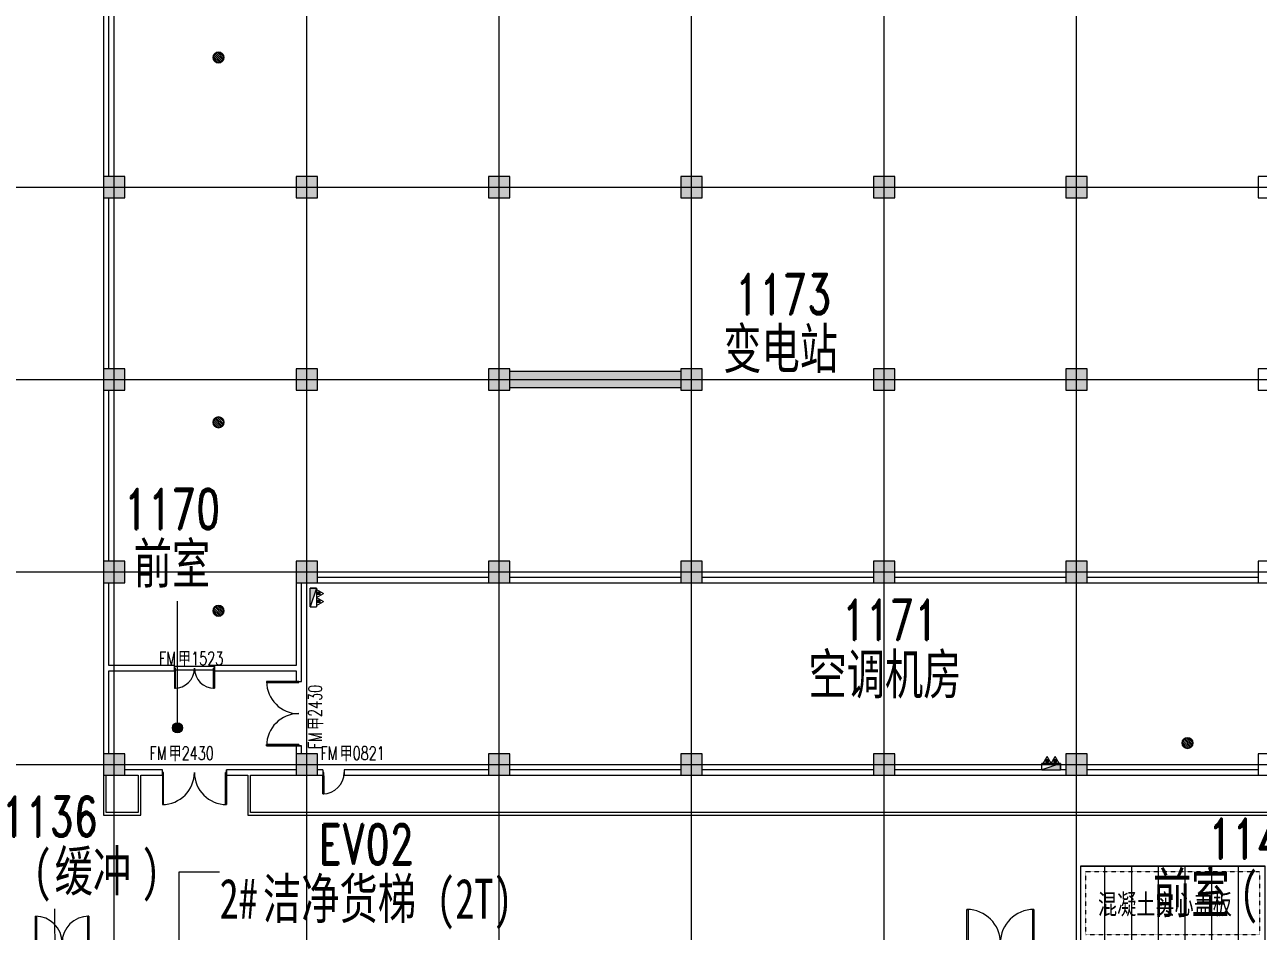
# Model space of a CAD drawing. Header units: millimetres. Extents: x -76632 to 443185, y -33181 to 192400.
# Drawn here: x 183849 to 230000, y 116156 to 150078 of the extents above; entities that cross this region are included whole.
import ezdxf

# ---------------------------------------------------------------- set-up
doc = ezdxf.new("R2010")
doc.units = ezdxf.units.MM
doc.linetypes.add('划线', pattern=[6.36, 3.18, -3.18])
doc.linetypes.add('轴网线', pattern=[22.04, 18.38, -1.83, 0, -1.83])
doc.layers.get('0').update_dxf_attribs({"color": 8})
doc.layers.get('Defpoints').update_dxf_attribs({"color": 8})
for name, color, linetype, lineweight in [('A-ANNO-DIMS', 8, 'Continuous', 9), ('A-AREA-IDEN', 8, 'Continuous', 9), ('A-DETL-GENF', 8, 'Continuous', 18), ('A-DOOR', 8, 'Continuous', 5), ('A-DOOR-IDEN', 8, 'Continuous', 9), ('A-DOOR-OPNG', 8, 'Continuous', 5), ('A-FLOR', 8, 'Continuous', 5), ('A-GENM', 8, 'Continuous', 5), ('A-WALL', 8, 'Continuous', 5), ('A-WALL-PATT', 8, 'Continuous', 9), ('I-FURN', 8, 'Continuous', 5), ('I-FURN-HDLN', 8, '划线', 5), ('I-FURN-IDEN', 8, 'Continuous', 9), ('M-EQPM', 8, 'Continuous', 5), ('P-PIPE', 8, 'Continuous', 5), ('S-COLS', 8, 'Continuous', 5), ('S-GRID', 8, 'Continuous', 9)]:
    doc.layers.add(name, color=color, linetype=linetype, lineweight=lineweight)
doc.styles.add('RomanD', font='romand__.ttf', dxfattribs={"width": 0.7, "height": 1500})
doc.styles.add('RomanD_1', font='romand__.ttf', dxfattribs={"width": 0.7, "height": 500})
doc.styles.add('RomanD_6', font='romand__.ttf', dxfattribs={"width": 0.65, "height": 350})
doc.styles.add('仿宋_2', font='simfang.ttf', dxfattribs={"width": 0.7, "height": 1500})
doc.styles.add('仿宋_5', font='simfang.ttf', dxfattribs={"width": 0.7, "height": 750})
doc.styles.add('微软雅黑', font='Microsoft YaHei.ttf', dxfattribs={"width": 0.7, "height": 500})
doc.dimstyles.new('0_5', dxfattribs={"dimscale": 304.8, "dimtxt": 351.251157, "dimasz": 0, "dimexe": 0.82021, "dimexo": 0.0625, "dimgap": 0, "dimtad": 1, "dimdec": 0, "dimzin": 0, "dimdsep": 46, "dimtxsty": 'RomanD_6', "dimblk1": 'NONE', "dimblk2": 'NONE', "dimsah": 1, "dimcen": 0.09, "dimazin": 0, "dimtfac": 1, "dimtdec": 4, "dimtix": 1, "dimtmove": 0, "dimatfit": 3, "dimfxl": 0.82021, "dimfxlon": 1, "dimtvp": 1, "dimtolj": 1, "dimtzin": 0, "dimlwd": 18, "dimlwe": 18, "dimarcsym": 2})

# ---------------------------------------------------------------- blocks, each defined once
blk = doc.blocks.new('X-ST-F3-01-C-001_HLP2_rvt-1-LAY-1F-1_500-A')
at = {"layer": 'S-COLS', "true_color": 0x808080}
for points in [[(187600, 143600), (187600, 144400), (186800, 144400), (186800, 143600), (187000, 143600)], [(194800, 143600), (194800, 144400), (194000, 144400), (194000, 143600)], [(202000, 143600), (202000, 144400), (201200, 144400), (201200, 143600)], [(208400, 143600), (209200, 143600), (209200, 144400), (208400, 144400), (208400, 143702)], [(216400, 143600), (216400, 144400), (215600, 144400), (215600, 143600), (215821, 143600)], [(223600, 143600), (223600, 144400), (222800, 144400), (222800, 143600)], [(187600, 136400), (187600, 137200), (186800, 137200), (186800, 136400), (187000, 136400)], [(194800, 136400), (194800, 137200), (194000, 137200), (194000, 136400)], [(202000, 136400), (202000, 137200), (201200, 137200), (201200, 136400)], [(209200, 136400), (209200, 137200), (208400, 137200), (208400, 136400)], [(216400, 136400), (216400, 137200), (215600, 137200), (215600, 136400)], [(222800, 136400), (223600, 136400), (223600, 137200), (222800, 137200), (222800, 136789)], [(187600, 129200), (187600, 130000), (186800, 130000), (186800, 129200), (187000, 129200)], [(194000, 129200), (194800, 129200), (194800, 130000), (194000, 130000), (194000, 129400)], [(202000, 129200), (202000, 130000), (201200, 130000), (201200, 129200)], [(209200, 129200), (209200, 130000), (208400, 130000), (208400, 129200)], [(216400, 129200), (216400, 130000), (215600, 130000), (215600, 129200)], [(223600, 129200), (223600, 130000), (222800, 130000), (222800, 129200)], [(186800, 122000), (187600, 122000), (187600, 122800), (186800, 122800), (186800, 122026)], [(194000, 122000), (194800, 122000), (194800, 122800), (194000, 122800), (194000, 122026)], [(202000, 122000), (202000, 122800), (201200, 122800), (201200, 122000)], [(209200, 122000), (209200, 122800), (208400, 122800), (208400, 122000)], [(216400, 122000), (216400, 122800), (215600, 122800), (215600, 122000)], [(223600, 122000), (223600, 122800), (222800, 122800), (222800, 122000)]]:
    blk.add_hatch(color=8, dxfattribs=at).paths.add_polyline_path(points, flags=0)
at = {"layer": 'S-COLS', "color": 7, "lineweight": 9}
for p, q in [((187600, 144400), (186800, 144400)), ((186800, 144400), (186800, 143600)), ((187600, 143600), (187600, 144400)), ((194800, 144400), (194000, 144400)), ((194000, 144400), (194000, 143600)), ((194800, 143600), (194800, 144400)), ((202000, 144400), (201200, 144400)), ((201200, 144400), (201200, 143600)), ((202000, 143600), (202000, 144400)), ((209200, 144400), (208400, 144400)), ((208400, 144400), (208400, 143600)), ((209200, 143600), (209200, 144400)), ((216400, 144400), (215600, 144400)), ((215600, 144400), (215600, 143600)), ((216400, 143600), (216400, 144400)), ((223600, 144400), (222800, 144400)), ((222800, 144400), (222800, 143600)), ((223600, 143600), (223600, 144400)), ((230800, 144400), (230000, 144400)), ((230000, 144400), (230000, 143600)), ((186800, 143600), (187600, 143600)), ((194000, 143600), (194800, 143600)), ((201200, 143600), (202000, 143600)), ((208400, 143600), (209200, 143600)), ((215600, 143600), (216400, 143600)), ((222800, 143600), (223600, 143600)), ((230000, 143600), (230800, 143600)), ((187600, 137200), (186800, 137200)), ((186800, 137200), (186800, 136400)), ((187600, 136400), (187600, 137200)), ((194800, 137200), (194000, 137200)), ((194000, 137200), (194000, 136400)), ((194800, 136400), (194800, 137200)), ((202000, 137200), (201200, 137200)), ((201200, 137200), (201200, 136400)), ((202000, 136400), (202000, 137200)), ((209200, 137200), (208400, 137200)), ((208400, 137200), (208400, 136400)), ((209200, 136400), (209200, 137200)), ((216400, 137200), (215600, 137200)), ((215600, 137200), (215600, 136400)), ((216400, 136400), (216400, 137200)), ((223600, 137200), (222800, 137200)), ((222800, 137200), (222800, 136400)), ((223600, 136400), (223600, 137200)), ((230800, 137200), (230000, 137200)), ((230000, 137200), (230000, 136400)), ((186800, 136400), (187600, 136400)), ((194000, 136400), (194800, 136400)), ((201200, 136400), (202000, 136400)), ((208400, 136400), (209200, 136400)), ((215600, 136400), (216400, 136400)), ((222800, 136400), (223600, 136400)), ((230000, 136400), (230800, 136400)), ((187600, 130000), (186800, 130000)), ((186800, 130000), (186800, 129200)), ((187600, 129200), (187600, 130000)), ((194800, 130000), (194000, 130000)), ((194000, 130000), (194000, 129200)), ((194800, 129200), (194800, 130000)), ((202000, 130000), (201200, 130000)), ((201200, 130000), (201200, 129200)), ((202000, 129200), (202000, 130000)), ((209200, 130000), (208400, 130000)), ((208400, 130000), (208400, 129200)), ((209200, 129200), (209200, 130000)), ((216400, 130000), (215600, 130000)), ((215600, 130000), (215600, 129200)), ((216400, 129200), (216400, 130000)), ((223600, 130000), (222800, 130000)), ((222800, 130000), (222800, 129200)), ((223600, 129200), (223600, 130000)), ((230800, 130000), (230000, 130000)), ((230000, 130000), (230000, 129200)), ((186800, 129200), (187600, 129200)), ((194000, 129200), (194800, 129200)), ((201200, 129200), (202000, 129200)), ((208400, 129200), (209200, 129200)), ((215600, 129200), (216400, 129200)), ((222800, 129200), (223600, 129200)), ((230000, 129200), (230800, 129200)), ((187600, 122800), (186800, 122800)), ((186800, 122800), (186800, 122000)), ((187600, 122000), (187600, 122800)), ((194800, 122800), (194000, 122800)), ((194000, 122800), (194000, 122000)), ((194800, 122000), (194800, 122800)), ((202000, 122800), (201200, 122800)), ((201200, 122800), (201200, 122000)), ((202000, 122000), (202000, 122800)), ((209200, 122800), (208400, 122800)), ((208400, 122800), (208400, 122000)), ((209200, 122000), (209200, 122800)), ((216400, 122800), (215600, 122800)), ((215600, 122800), (215600, 122000)), ((216400, 122000), (216400, 122800)), ((223600, 122800), (222800, 122800)), ((222800, 122800), (222800, 122000)), ((223600, 122000), (223600, 122800)), ((230800, 122800), (230000, 122800)), ((230000, 122800), (230000, 122000)), ((186800, 122000), (187600, 122000)), ((194000, 122000), (194800, 122000)), ((201200, 122000), (202000, 122000)), ((208400, 122000), (209200, 122000)), ((215600, 122000), (216400, 122000)), ((222800, 122000), (223600, 122000)), ((230000, 122000), (230800, 122000))]:
    blk.add_line(p, q, dxfattribs=at)
blk = doc.blocks.new('双扇平开防火门_带观察窗 - FM甲2030-4642932-LAY-1F-1_500-A')
at = {"layer": 'A-DOOR'}
for p, q in [((-960, 0), (-1000, 0)), ((-1000, 0), (-1000, -1000)), ((-1000, 0), (-960, 0)), ((-1000, -600), (-1000, 0)), ((-960, -1000), (-960, 0)), ((-960, 0), (-960, -600)), ((960, -1000), (960, 0)), ((960, 0), (1000, 0)), ((1000, 0), (1000, -1000)), ((960, 0), (1000, 0)), ((960, -600), (960, 0)), ((1000, 0), (1000, -600)), ((-1000, -800), (-1000, -600)), ((-1000, -1000), (-1000, -800)), ((-960, -600), (-960, -800)), ((-960, -800), (-960, -1000)), ((960, -800), (960, -600)), ((960, -1000), (960, -800)), ((1000, -600), (1000, -800)), ((1000, -800), (1000, -1000)), ((-1000, -1000), (-960, -1000)), ((-960, -1000), (-1000, -1000)), ((1000, -1000), (960, -1000)), ((1000, -1000), (960, -1000))]:
    blk.add_line(p, q, dxfattribs=at)
for centre, start, end in [((-1000, 0), 270, 360), ((1000, 0), 180, 270)]:
    blk.add_arc(centre, 1000, start, end, dxfattribs=at)
at = {"layer": 'A-DOOR-OPNG'}
for p, q in [((-1000, -100), (-1000, 100)), ((1000, -100), (1000, 100))]:
    blk.add_line(p, q, dxfattribs=at)
blk = doc.blocks.new('钢格栅盖板 - 钢格栅盖板-V43-LAY-1F-1_500-A')
at = {"layer": 'I-FURN'}
for p, q in [((6900, 2775), (0, 2775)), ((0, 2775), (0, 6)), ((900, 2775), (900, 6)), ((1900, 2775), (1900, 6)), ((2900, 2775), (2900, 6)), ((3900, 2775), (3900, 6)), ((4900, 2775), (4900, 6)), ((5900, 2775), (5900, 6)), ((6900, 6), (6900, 2775))]:
    blk.add_line(p, q, dxfattribs=at)
at = {"layer": 'I-FURN-HDLN'}
for p, q in [((200, 200), (200, 2575)), ((200, 2575), (6700, 2575)), ((6700, 2575), (6700, 200)), ((6700, 200), (200, 200))]:
    blk.add_line(p, q, dxfattribs=at)
blk = doc.blocks.new('双扇平开防火门_带观察窗 - FM甲2430-4642638-LAY-1F-1_500-A')
at = {"layer": 'A-DOOR'}
for p, q in [((-1200, 0), (-1200, 1200)), ((-1200, 1200), (-1160, 1200)), ((-1200, 1200), (-1200, 1000)), ((-1160, 1200), (-1200, 1200)), ((-1200, 1000), (-1200, 800)), ((-1160, 1200), (-1160, 0)), ((-1160, 1000), (-1160, 1200)), ((-1160, 800), (-1160, 1000)), ((1200, 1200), (1160, 1200)), ((1160, 1200), (1160, 0)), ((1200, 1200), (1160, 1200)), ((1160, 1200), (1160, 1000)), ((1160, 1000), (1160, 800)), ((1200, 0), (1200, 1200)), ((1200, 1000), (1200, 1200)), ((1200, 800), (1200, 1000)), ((-1200, 800), (-1200, 0)), ((-1160, 0), (-1160, 800)), ((1160, 800), (1160, 0)), ((1200, 0), (1200, 800)), ((-1160, 0), (-1200, 0)), ((-1200, 0), (-1160, 0)), ((1160, 0), (1200, 0)), ((1160, 0), (1200, 0))]:
    blk.add_line(p, q, dxfattribs=at)
for centre, start, end in [((-1200, 0), 0, 90), ((1200, 0), 90, 180)]:
    blk.add_arc(centre, 1200, start, end, dxfattribs=at)
at = {"layer": 'A-DOOR-OPNG'}
for p, q in [((-1200, 100), (-1200, -100)), ((1200, 100), (1200, -100))]:
    blk.add_line(p, q, dxfattribs=at)
blk = doc.blocks.new('双扇平开防火门_带观察窗 - FM甲2530-4643207-LAY-1F-1_500-A')
at = {"layer": 'A-DOOR'}
for p, q in [((-1210, 0), (-1250, 0)), ((-1250, 0), (-1250, -1250)), ((-1250, 0), (-1210, 0)), ((-1250, -850), (-1250, 0)), ((-1210, -1250), (-1210, 0)), ((-1210, 0), (-1210, -850)), ((1210, -1250), (1210, 0)), ((1210, 0), (1250, 0)), ((1210, -850), (1210, 0)), ((1250, 0), (1250, -1250)), ((1210, 0), (1250, 0)), ((1250, 0), (1250, -850)), ((-1250, -1050), (-1250, -850)), ((-1210, -850), (-1210, -1050)), ((1210, -1050), (1210, -850)), ((1250, -850), (1250, -1050)), ((-1250, -1250), (-1250, -1050)), ((-1250, -1250), (-1210, -1250)), ((-1210, -1250), (-1250, -1250)), ((-1210, -1050), (-1210, -1250)), ((1210, -1250), (1210, -1050)), ((1250, -1250), (1210, -1250)), ((1250, -1250), (1210, -1250)), ((1250, -1050), (1250, -1250))]:
    blk.add_line(p, q, dxfattribs=at)
for centre, start, end in [((-1250, 0), 270, 360), ((1250, 0), 180, 270)]:
    blk.add_arc(centre, 1250, start, end, dxfattribs=at)
at = {"layer": 'A-DOOR-OPNG'}
for p, q in [((-1250, -100), (-1250, 100)), ((1250, -100), (1250, 100))]:
    blk.add_line(p, q, dxfattribs=at)
blk = doc.blocks.new('双扇平开防火门_带观察窗 - FM甲1523-4644627-LAY-1F-1_500-A')
at = {"layer": 'A-DOOR'}
for p, q in [((-750, 0), (-750, 750)), ((-750, 750), (-710, 750)), ((-750, 750), (-750, 550)), ((-710, 750), (-750, 750)), ((-750, 550), (-750, 350)), ((-710, 750), (-710, 0)), ((-710, 550), (-710, 750)), ((-710, 350), (-710, 550)), ((750, 750), (710, 750)), ((710, 750), (710, 0)), ((750, 750), (710, 750)), ((710, 750), (710, 550)), ((710, 550), (710, 350)), ((750, 0), (750, 750)), ((750, 550), (750, 750)), ((750, 350), (750, 550)), ((-750, 350), (-750, 0)), ((-710, 0), (-750, 0)), ((-750, 0), (-710, 0)), ((-710, 0), (-710, 350)), ((710, 350), (710, 0)), ((710, 0), (750, 0)), ((710, 0), (750, 0)), ((750, 0), (750, 350))]:
    blk.add_line(p, q, dxfattribs=at)
for centre, start, end in [((-750, 0), 0, 90), ((750, 0), 90, 180)]:
    blk.add_arc(centre, 750, start, end, dxfattribs=at)
at = {"layer": 'A-DOOR-OPNG'}
for p, q in [((-750, 100), (-750, -100)), ((-750, 70), (750, 70)), ((750, 100), (750, -100)), ((-750, -70), (750, -70))]:
    blk.add_line(p, q, dxfattribs=at)
blk = doc.blocks.new('圆形地漏_固定_2 - 热轧钢管-3953174-LAY-1F-1_500-A')
at = {"layer": 'A-GENM'}
for p, q in [((-193, 52), (52, -193)), ((102, -172), (-172, 102)), ((-141, 141), (141, -141)), ((172, -102), (-102, 172)), ((193, -52), (-52, 193)), ((13, 200), (200, 13)), ((-13, -200), (-200, -13))]:
    blk.add_line(p, q, dxfattribs=at)
blk.add_circle((0, 0), 200, dxfattribs=at)
at = {"layer": 'P-PIPE'}
for start, end in [(0, 180), (180, 0)]:
    blk.add_arc((0, 0), 200, start, end, dxfattribs=at)
blk = doc.blocks.new('单扇平开防火门_带观察窗 - FM甲0821-4703376-LAY-1F-1_500-A')
at = {"layer": 'A-DOOR'}
for p, q in [((400, 800), (360, 800)), ((360, 800), (360, 0)), ((360, 800), (400, 800)), ((360, 600), (360, 800)), ((360, 400), (360, 600)), ((400, 0), (400, 800)), ((400, 800), (400, 600)), ((400, 600), (400, 400)), ((360, 125), (360, 400)), ((360, 0), (400, 0)), ((400, 400), (400, 125))]:
    blk.add_line(p, q, dxfattribs=at)
blk.add_arc((400, 0), 800, 90, 180, dxfattribs=at)
at = {"layer": 'A-DOOR-OPNG'}
for p, q in [((-400, -100), (-400, 100)), ((400, -99), (400, 100))]:
    blk.add_line(p, q, dxfattribs=at)
blk = doc.blocks.new('室内消火栓箱_带灭火器__左右式_ - SG24D65-P-4299218-LAY-1F-1_500-A')
at = {"layer": 'A-DETL-GENF', "lineweight": 5}
blk.add_hatch(color=256, dxfattribs=at).paths.add_polyline_path([(-350, 240), (-350, 0), (350, 0), (-283, 217)], flags=0)
h = blk.add_hatch(color=256, dxfattribs=at)
h.paths.add_polyline_path([(-195, 370), (-195, 280), (-105, 280), (-105, 370), (-130, 370)], flags=0)
h.paths.add_polyline_path([(150, 370), (105, 370), (105, 280), (195, 280), (195, 370)], flags=0)
for p, q in [((-300, 240), (-150, 500)), ((0, 240), (-150, 500)), ((0, 240), (150, 500)), ((300, 240), (150, 500)), ((-350, 240), (350, 240)), ((-350, 240), (350, 0)), ((-350, 240), (-350, 0)), ((-350, 240), (350, 0)), ((-350, 0), (-350, 240)), ((-195, 370), (-105, 370)), ((-195, 280), (-195, 370)), ((-105, 280), (-195, 280)), ((-105, 370), (-105, 280)), ((105, 280), (105, 370)), ((105, 370), (195, 370)), ((195, 280), (105, 280)), ((195, 370), (195, 280)), ((350, 0), (-350, 0)), ((350, 0), (-350, 0))]:
    blk.add_line(p, q, dxfattribs=at)
at = {"layer": 'M-EQPM'}
blk.add_line((350, 0), (350, 240), dxfattribs=at)
blk = doc.blocks.new('室内消火栓箱_带灭火器__左右式_ - SG24D65-P-4294461-LAY-1F-1_500-A')
at = {"layer": 'A-DETL-GENF', "lineweight": 5}
blk.add_hatch(color=256, dxfattribs=at).paths.add_polyline_path([(-350, -240), (350, 0), (-350, 0), (-350, -128)], flags=0)
h = blk.add_hatch(color=256, dxfattribs=at)
h.paths.add_polyline_path([(-105, -370), (-105, -280), (-195, -280), (-195, -370)], flags=0)
h.paths.add_polyline_path([(195, -370), (195, -280), (105, -280), (105, -370)], flags=0)
for p, q in [((350, 0), (-350, 0)), ((-350, -240), (350, 0)), ((-350, -240), (-350, 0)), ((-350, 0), (-350, -240)), ((-350, -240), (350, 0)), ((350, 0), (-350, 0)), ((-350, -240), (350, -240)), ((-300, -240), (-150, -500)), ((-105, -280), (-195, -280)), ((-195, -280), (-195, -370)), ((-195, -370), (-105, -370)), ((0, -240), (-150, -500)), ((-105, -370), (-105, -280)), ((0, -240), (150, -500)), ((195, -280), (105, -280)), ((105, -280), (105, -370)), ((105, -370), (195, -370)), ((300, -240), (150, -500)), ((195, -370), (195, -280))]:
    blk.add_line(p, q, dxfattribs=at)
at = {"layer": 'M-EQPM'}
blk.add_line((350, 0), (350, -240), dxfattribs=at)
blk = doc.blocks.new('*D1431')
at = {"layer": 'A-ANNO-DIMS', "color": 0, "lineweight": 18, "transparency": 16777216}
for p, q in [((19261, 131300), (19742, 131300)), ((19492, 130200), (19492, 131300)), ((19261, 130200), (19742, 130200)), ((259200, 4470), (259200, 4951)), ((259200, 4701), (264000, 4701)), ((264000, 4470), (264000, 4951))]:
    blk.add_line(p, q, dxfattribs=at)
at = {"layer": 'Defpoints', "color": 0, "transparency": 16777216}
for p in [(19242, 131300), (19492, 131300), (19242, 130200), (264000, 4701), (259200, 4451), (264000, 4451)]:
    blk.add_point(p, dxfattribs=at)
at = {"layer": 'A-ANNO-DIMS', "color": 0, "lineweight": 18, "transparency": 16777216, "insert": (19317, 130750), "char_height": 350, "width": 972.7, "attachment_point": 5, "rotation": 90, "style": 'RomanD_6'}
blk.add_mtext('\\A1;1100', dxfattribs=at)
at = {"layer": 'A-ANNO-DIMS', "color": 0, "lineweight": 18, "transparency": 16777216, "insert": (261600, 4876), "char_height": 350, "width": 972.7, "attachment_point": 5, "style": 'RomanD_6'}
blk.add_mtext('\\A1;4800', dxfattribs=at)
blk = doc.blocks.new('_None')
blk = doc.blocks.new('*D1432')
at = {"layer": 'A-ANNO-DIMS', "color": 0, "lineweight": 18, "transparency": 16777216}
for p, q in [((19261, 133750), (19742, 133750)), ((19492, 131300), (19492, 133750)), ((19261, 131300), (19742, 131300)), ((260638, 2650), (261119, 2650)), ((260869, 1700), (260869, 2650)), ((261100, 1700), (260619, 1700))]:
    blk.add_line(p, q, dxfattribs=at)
at = {"layer": 'Defpoints', "color": 0, "transparency": 16777216}
for p in [(19242, 133750), (19492, 133750), (19242, 131300), (260619, 2650), (260869, 2650), (261119, 1700)]:
    blk.add_point(p, dxfattribs=at)
at = {"layer": 'A-ANNO-DIMS', "color": 0, "lineweight": 18, "transparency": 16777216, "char_height": 350, "attachment_point": 5, "rotation": 90, "style": 'RomanD_6'}
for s, insert, width in [('\\A1;2450', (19317, 132525), 972.7), ('\\A1;950', (260694, 2175), 729.52)]:
    blk.add_mtext(s, dxfattribs=dict(at, insert=insert, width=width))

msp = doc.modelspace()

# ---------------------------------------------------------------- hatches: boundary and pattern name
at = {"layer": 'A-AREA-IDEN', "lineweight": 18, "transparency": 33554687}
h = msp.add_hatch(color=256, dxfattribs=at)
edge = h.paths.add_edge_path(flags=0)
edge.add_arc((189564.8, 123770.6), 187.5, 0, 360)
at = {"layer": 'A-WALL-PATT', "lineweight": 5, "transparency": 33554687}
msp.add_hatch(color=256, dxfattribs=at).paths.add_polyline_path([(208400, 136500), (208400, 137100), (202000, 137100), (202000, 136500), (204199.4, 136500)], flags=0)

# ---------------------------------------------------------------- linework, layer by layer
at = {"layer": 'A-AREA-IDEN', "lineweight": 18, "transparency": 33554687}
for p, q in [((189564.8, 123770.6), (189564.8, 128510.8)), ((189627.8, 118380.5), (191140.8, 118388)), ((189627.8, 114478.7), (189627.8, 118380.5)), ((184988.8, 114142.2), (184983.1, 117002))]:
    msp.add_line(p, q, dxfattribs=at)
msp.add_circle((189564.8, 123770.6), 187.5, dxfattribs=at)
at = {"layer": 'A-FLOR', "transparency": 33554687}
msp.add_line((223350, 118600), (230250, 118600), dxfattribs=at)
at = {"layer": 'A-WALL', "lineweight": 9, "transparency": 33554687}
for p, q in [((186800, 150800), (186800, 144400)), ((187000, 144400), (187000, 150800)), ((186800, 143600), (186800, 137200)), ((187000, 137200), (187000, 143600)), ((208400, 137100), (202000, 137100)), ((186800, 136400), (186800, 130000)), ((187000, 130000), (187000, 136400)), ((202000, 136500), (208400, 136500)), ((201200, 129400), (194800, 129400)), ((208400, 129400), (202000, 129400)), ((215600, 129400), (209200, 129400)), ((222800, 129400), (216400, 129400)), ((230000, 129400), (223600, 129400)), ((186800, 129200), (186800, 122800)), ((187000, 126100), (187000, 129200)), ((194000, 129200), (194000, 126100)), ((194200, 125500), (194200, 129200)), ((194800, 129200), (201200, 129200)), ((202000, 129200), (208400, 129200)), ((209200, 129200), (215600, 129200)), ((216400, 129200), (222800, 129200)), ((223600, 129200), (230000, 129200)), ((189450, 126100), (187000, 126100)), ((189450, 125900), (189450, 126100)), ((194000, 126100), (190950, 126100)), ((190950, 126100), (190950, 125900)), ((187000, 122800), (187000, 125900)), ((187000, 125900), (189450, 125900)), ((190950, 125900), (194000, 125900)), ((194000, 125900), (194000, 125500)), ((194000, 125500), (194200, 125500)), ((194000, 123100), (194000, 122800)), ((194200, 123100), (194000, 123100)), ((194200, 122800), (194200, 123100)), ((186800, 122000), (186800, 120500)), ((186900, 120600), (186900, 122000)), ((189000, 122200), (187600, 122200)), ((187600, 122000), (188100, 122000)), ((188100, 122000), (188100, 120600)), ((188200, 122000), (189000, 122000)), ((188200, 120500), (188200, 122000)), ((189000, 122000), (189000, 122200)), ((194000, 122200), (191400, 122200)), ((191400, 122200), (191400, 122000)), ((191400, 122000), (192200, 122000)), ((192200, 122000), (192200, 120500)), ((192300, 122000), (194000, 122000)), ((192300, 120600), (192300, 122000)), ((195000, 122200), (194800, 122200)), ((194800, 122000), (195000, 122000)), ((201200, 122200), (195800, 122200)), ((195800, 122000), (201200, 122000)), ((208400, 122200), (202000, 122200)), ((202000, 122000), (208400, 122000)), ((215600, 122200), (209200, 122200)), ((209200, 122000), (215600, 122000)), ((221900, 122200), (216400, 122200)), ((216400, 122000), (222800, 122000)), ((222800, 122200), (222600, 122200)), ((230000, 122200), (223600, 122200)), ((223600, 122000), (230000, 122000)), ((186800, 120500), (188200, 120500)), ((188100, 120600), (186900, 120600)), ((192200, 120500), (240800, 120500)), ((240700, 120600), (192300, 120600))]:
    msp.add_line(p, q, dxfattribs=at)
at = {"layer": 'S-GRID', "linetype": '轴网线', "transparency": 33554687}
for p, q in [((187200, -17706.2), (187200, 174400)), ((194400, -17706.2), (194400, 174400)), ((201600, -17706.2), (201600, 174400)), ((208800, -17706.2), (208800, 174400)), ((216000, -17706.2), (216000, 174400)), ((223200, -17706.2), (223200, 174400)), ((-16000, 144000), (308800, 144000)), ((-16000, 136800), (308800, 136800)), ((-16000, 129600), (308800, 129600)), ((-16000, 122400), (308800, 122400))]:
    msp.add_line(p, q, dxfattribs=at)

# ---------------------------------------------------------------- block references
at = {"lineweight": 5, "transparency": 33554687}
msp.add_blockref('X-ST-F3-01-C-001_HLP2_rvt-1-LAY-1F-1_500-A', (0, 0), dxfattribs=at)
at = {"layer": 'A-DOOR', "transparency": 33554687}
for name, p, rotation in [('双扇平开防火门_带观察窗 - FM甲1523-4644627-LAY-1F-1_500-A', (190200, 126000), 180), ('双扇平开防火门_带观察窗 - FM甲2430-4642638-LAY-1F-1_500-A', (194100, 124300), 90), ('双扇平开防火门_带观察窗 - FM甲2430-4642638-LAY-1F-1_500-A', (190200, 122100), 180), ('单扇平开防火门_带观察窗 - FM甲0821-4703376-LAY-1F-1_500-A', (195400, 122100), 180), ('双扇平开防火门_带观察窗 - FM甲2530-4643207-LAY-1F-1_500-A', (220350, 115725), 180), ('双扇平开防火门_带观察窗 - FM甲2030-4642932-LAY-1F-1_500-A', (185250, 115725), 180)]:
    msp.add_blockref(name, p, dxfattribs=dict(at, rotation=rotation))
at = {"layer": 'I-FURN', "transparency": 33554687}
msp.add_blockref('钢格栅盖板 - 钢格栅盖板-V43-LAY-1F-1_500-A', (223350, 115819.3), dxfattribs=at)
at = {"layer": 'M-EQPM', "transparency": 33554687}
for name, p, rotation in [('室内消火栓箱_带灭火器__左右式_ - SG24D65-P-4299218-LAY-1F-1_500-A', (194524.7, 128650), 270), ('室内消火栓箱_带灭火器__左右式_ - SG24D65-P-4294461-LAY-1F-1_500-A', (222250, 122200), 180)]:
    msp.add_blockref(name, p, dxfattribs=dict(at, rotation=rotation))
at = {"layer": 'P-PIPE', "transparency": 33554687}
for p in [(191099.5, 148849.7), (191099.9, 135200), (191099.9, 128150), (227349.7, 123200)]:
    msp.add_blockref('圆形地漏_固定_2 - 热轧钢管-3953174-LAY-1F-1_500-A', p, dxfattribs=at)

# ---------------------------------------------------------------- texts
at = {"layer": 'A-AREA-IDEN', "transparency": 33554687, "char_height": 1500, "attachment_point": 1}
for s, insert, width, style in [('1173', (210426.1, 140745.5), 4826.159, 'RomanD'), ('变电站', (209979.4, 138711.3), 5892.403, '仿宋_2'), ('1170', (187562.8, 132707.9), 4826.159, 'RomanD'), ('前室', (187926.3, 130673.8), 3928.269, '仿宋_2'), ('1171', (214425.4, 128564.2), 4826.159, 'RomanD'), ('空调机房', (213168.4, 126530), 7856.537, '仿宋_2'), ('1136', (182986.8, 121199.1), 4826.159, 'RomanD'), ('EV02', (194851.3, 120161.7), 4770.041, 'RomanD'), ('1144', (228124.2, 120375.1), 4826.159, 'RomanD'), ('\\f仿宋|b0|i0|c134|p49|;\\W.7;(', (184160.7, 119165), 982.067, '仿宋_2'), ('缓冲', (184971, 119165), 3928.269, '仿宋_2'), ('\\f仿宋|b0|i0|c134|p49|;\\W.7;)', (188212.2, 119165), 982.067, '仿宋_2'), ('洁净货梯', (192761.3, 118127.5), 7856.537, '仿宋_2'), ('(2T)', (199243.6, 118127.5), 3928.269, '仿宋_2'), ('前室', (226057, 118341), 3928.269, '仿宋_2'), ('\\f仿宋|b0|i0|c134|p49|;\\W.7;(', (229298.1, 118341), 982.067, '仿宋_2'), ('2#', (191140.8, 118127.5), 1964.134, '仿宋_2')]:
    msp.add_mtext(s, dxfattribs=dict(at, insert=insert, width=width, style=style))
at = {"layer": 'A-DOOR-IDEN', "transparency": 33554687, "char_height": 500, "attachment_point": 1}
for s, insert, width, style in [('FM', (188875.1, 126618.2), 869.831, 'RomanD_1'), ('\\f微软雅黑|b0|i0|c134|p34|;\\W.7;甲', (189592.8, 126618.2), 589.24, '微软雅黑'), ('1523', (190079, 126618.2), 1683.544, 'RomanD_1'), ('FM', (188519.6, 123068.2), 869.831, 'RomanD_1'), ('\\f微软雅黑|b0|i0|c134|p34|;\\W.7;甲', (189237.3, 123068.2), 589.24, '微软雅黑'), ('2430', (189723.5, 123068.2), 1683.544, 'RomanD_1'), ('FM', (194915.3, 123068.2), 869.831, 'RomanD_1'), ('\\f微软雅黑|b0|i0|c134|p34|;\\W.7;甲', (195633, 123068.2), 589.24, '微软雅黑'), ('0821', (196119.2, 123068.2), 1683.544, 'RomanD_1')]:
    msp.add_mtext(s, dxfattribs=dict(at, insert=insert, width=width, style=style))
at = {"layer": 'A-DOOR-IDEN', "transparency": 33554687, "char_height": 500, "attachment_point": 1, "rotation": 90}
for s, insert, width, style in [('2430', (194462.6, 124179), 1683.544, 'RomanD_1'), ('\\f微软雅黑|b0|i0|c134|p34|;\\W.7;甲', (194462.6, 123692.8), 589.24, '微软雅黑'), ('FM', (194462.6, 122975.1), 869.831, 'RomanD_1')]:
    msp.add_mtext(s, dxfattribs=dict(at, insert=insert, width=width, style=style))
at = {"layer": 'I-FURN-IDEN', "transparency": 33554687, "insert": (224000, 117544.2), "char_height": 750, "width": 7070.884, "attachment_point": 1, "style": '仿宋_5'}
msp.add_mtext('混凝土实心盖板', dxfattribs=at)

# ---------------------------------------------------------------- dimensions: what is measured, and where the dimension line sits
at = {"layer": 'A-ANNO-DIMS', "lineweight": 18, "transparency": 33554687}
for base, p1, p2, override, picture, middle in [((19492.1, 133750), (19242.1, 131300), (19242.1, 133750), {"dimpost": '<>', "dimfxl": 2450}, '*D1432', (19317.1, 132525)), ((19492.1, 131300), (19242.1, 130200), (19242.1, 131300), {"dimpost": '<>', "dimfxl": 1100}, '*D1431', (19317.1, 130750))]:
    dim = msp.add_linear_dim(base=base, p1=p1, p2=p2, angle=90, dimstyle='0_5', override=override, dxfattribs=at)
    dim.commit()
    dim.dimension.update_dxf_attribs({"geometry": picture, "text_midpoint": middle})

doc.saveas('drawing.dxf')
